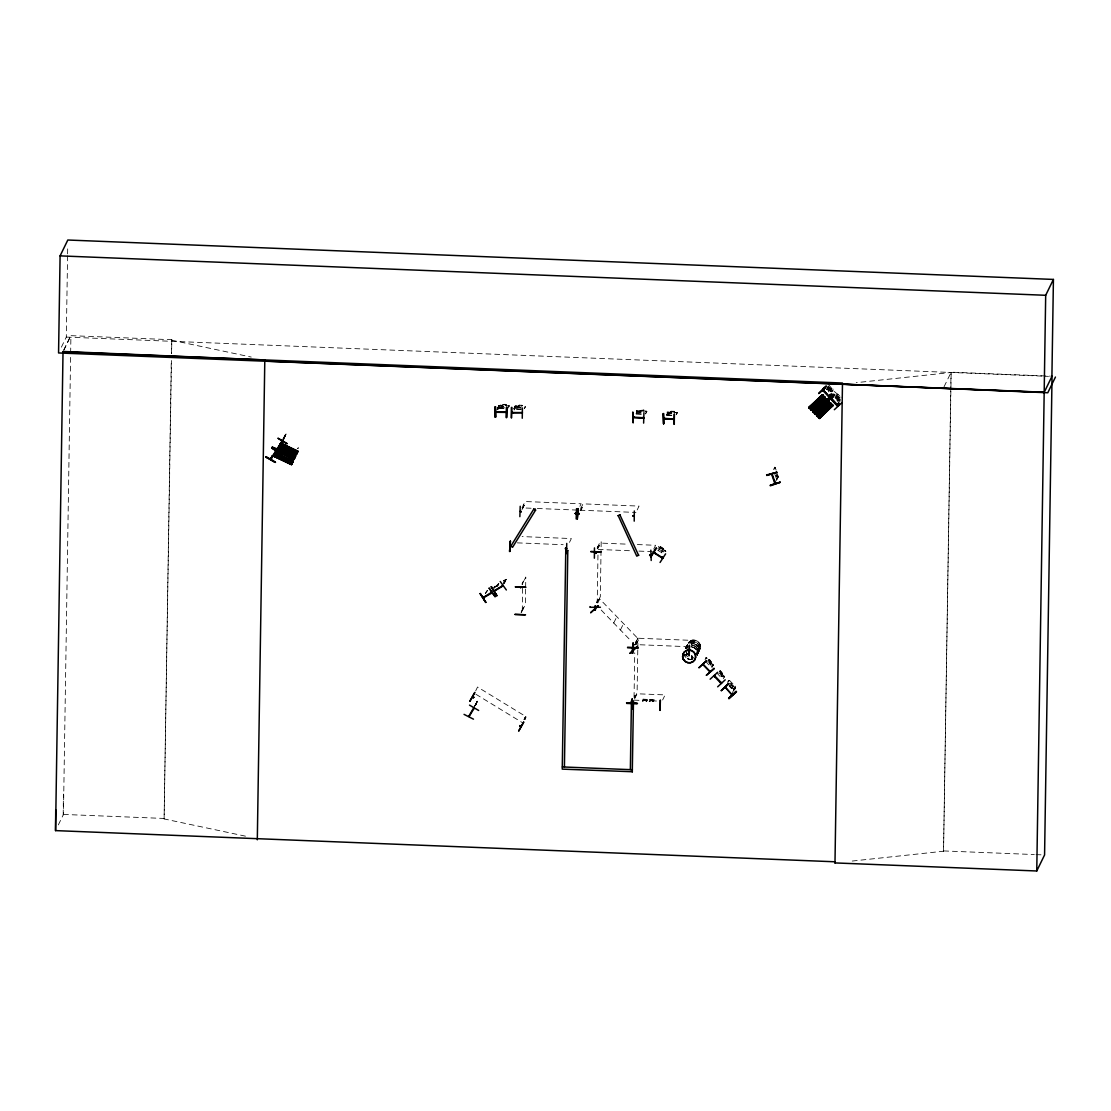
<?xml version="1.0" encoding="UTF-8"?>
<svg xmlns="http://www.w3.org/2000/svg" width="1111" height="1111" viewBox="0 0 1111 1111"><rect width="100%" height="100%" fill="white"/><g stroke="black" fill="none" stroke-linecap="round" stroke-linejoin="round"><path stroke-width="0.75" stroke-dasharray="5 3.75" d="M63.216 814.891L63.396 794.059M61.383 347.174L66.299 337.091L67.577 255.613M67.604 253.877L67.715 246.948M58.341 824.904L63.438 814.432L70.618 354.756M70.646 353.02L70.923 335.675L171.816 339.716L171.594 353.59M245.462 836.166L164.109 818.932L171.275 360.339M171.372 353.409L171.816 339.716M164.109 818.932L171.483 360.519M497.922 407.612L498.825 408.404M498.728 408.431L506.824 408.751M500.339 405.196L498.839 405.876L500.297 405.168L509.282 405.932L508.171 406.251M504.713 407.876L500.075 407.057L503.019 404.515M505.977 405.404C508.546 403.126 497.242 405.209 506.352 404.737M515.976 406.57L515.032 406.168L515.976 406.57L514.74 409.098M518.726 405.904L519.212 405.154M522.281 610.814L522.656 586.802M525.309 406.945L524.35 408.654L525.475 406.57L524.517 406.14M525.614 589.024L525.364 604.467L521.253 612.897M525.642 587.316L525.795 577.026L522.42 584.4M597.968 555L597.218 603.023L600.315 596.676L601.176 541.807L597.801 548.709M636.297 413.931L644.394 414.25M636.52 410.903L637.353 411.417L636.409 411.028M634.048 697.43L634.742 652.837M640.103 410.764L643.936 410.126L640.491 409.987M637.783 649.935L637.103 692.806L634.631 697.875M637.811 648.213L637.964 637.922L634.589 644.838M645.838 413.417L646.866 411.32L645.838 411.126L646.866 411.431M645.894 411.112L636.52 411.014L637.908 410.82M642.394 701.027L644.449 699.888L642.394 701.027L646.769 701.208L645.324 699.93L646.769 701.208M644.449 700.458L643.019 699.208L647.338 699.375L645.31 700.499M643.241 701.069L644.852 700.041L645.963 701.166M647.324 699.944L644.922 700.347L643.824 699.236M644.838 700.61L644.922 699.777M649.213 701.305L651.268 700.166L649.213 701.305L653.587 701.472L652.129 700.208L653.587 701.472M651.268 700.735L649.838 699.472L654.157 699.652L652.129 700.777M650.06 701.333L651.671 700.319L652.782 701.444M654.143 700.222L651.74 700.624L650.643 699.499M666.794 415.153L674.891 415.472M667.017 412.125L677.349 412.542L676.335 414.625M670.6 411.987L670.975 411.209L674.419 411.334L670.975 411.209M676.391 412.334L677.182 413.014L676.238 412.973M852.22 861.053L943.545 851.22L951.016 372.477L856.248 382.67M943.545 851.22L951.169 372.171L1050.339 376.143M524.184 505.436L523.239 505.033L524.184 505.436L521.948 510.018M582.108 507.755L581.164 507.352L582.108 507.755L580.609 510.81M598.926 545.64C599.759 547.237 598.44 544.293 597.44 548.695M598.093 599.593C598.926 601.176 597.593 598.232 596.607 602.648M636.089 641.783L635.7 642.7L635.728 641.769L637.117 642.116L636.186 641.714M523.545 581.331L522.045 584.386M523.142 607.842L520.892 612.883M691.653 646.005L691.542 646.894M692.125 656.24L691.542 657.073L691.597 655.782M694.542 641.505L694.139 640.797M691.653 645.102A6.583 6.374 26 0 1 697.152 654.934L697.375 653.268M697.208 655.087L697.18 651.601M697.972 653.504L697.402 648.421M689.931 642.311L693.333 641.602L696.625 642.575L699.041 645.074L699.638 650.088L699.805 648.282M697.152 652.199A6.583 6.374 26 0 0 698.666 642.186A6.583 6.374 26 0 0 688.362 643.102A6.583 6.374 26 0 1 698.597 642.339A6.583 6.374 26 0 1 697.083 652.351C706.957 647.407 693.931 633.812 688.209 643.047M685.89 647.935L686.584 646.38M693.542 641.033L693.819 641.88M697.277 655.059L698.777 651.851L698.75 648.366M700.374 648.505L697.847 652.976A6.68 6.472 26 0 0 697.93 643.769A6.68 6.472 26 0 0 688.542 643.394L690.056 642.325M297.817 448.733L298.317 447.691L297.692 448.677M63.73 350.034L70.701 335.744M63.744 350.396L70.923 335.675M283.958 437.345L285.208 434.804M284.124 437.581L284.833 436.123L284.235 436.915M284.152 438.234L286.096 433.984L283.388 438.095M284.249 438.29L284.694 436.554M496.978 409.334L498.95 405.404M496.978 409.681L499.061 405.418M497.922 409.723L499.783 405.557M501.797 407.126L502.505 405.668M502.63 405.404L503.019 404.626M503.519 404.779L505.588 404.862M505.852 405.529L506.227 404.64M508.158 408.015L509.296 405.821M513.796 408.709L515.143 406.043L522.045 406.182M513.796 409.07L515.143 406.154L516.532 405.848M514.129 410.015L515.976 406.209M518.698 406.307L517.99 407.765L521.212 407.904M519.212 405.279L516.268 407.695L520.906 408.529M521.962 509.657L524.198 505.074M485.41 593.455L486.535 591.316M485.576 593.496L486.91 590.996M494.187 588.316L495.214 586.233L494.298 586.469M494.006 587.636L498.825 584.08M496.381 585.553L498.117 584.497M496.673 586.566L497.686 584.483M497.436 586.566L498.159 585.108M498.339 584.941L498.658 584.067M504.116 581.789L504.825 580.331L503.491 580.942M502.658 584.983L505.144 579.914L504.102 582.747M504.088 583.233L505.936 579.428L505.338 580.22M504.283 583.539L506.31 579.289L504.019 582.817L505.352 581.484M522.059 583.914L523.559 580.859M475.689 690.834L477.549 687.029L525.642 716.414L523.906 719.622M476.494 702.249L477.272 701.638L475.452 704.721M475.091 705.721L476.966 701.458M475.425 705.443L477.452 701.194L475.591 705.068M521.267 612.439L523.503 607.856M579.9 506.31L581.136 503.769L525.114 501.533L522.017 507.88L535.599 508.421M580.553 508.921L583.039 503.852L639.061 506.088L637.2 509.893M580.622 510.449L582.108 507.394M569.485 542.362L571.346 538.557L522.114 536.585M636.117 413.598L637.367 411.07M636.117 413.959L637.353 411.417M639.367 412.625L640.075 411.167M641.103 410.278L643.172 410.362M643.422 411.042L643.936 410.126M645.463 413.972L646.741 411.32M597.093 548.126L599.565 543.057L628.423 544.209M666.614 414.82L667.85 412.278M666.614 415.181L667.85 412.639M669.864 413.847L670.572 412.389M671.086 411.237L668.142 413.778L672.766 414.597M671.586 411.501L673.655 411.584M673.919 412.139L674.294 411.362M674.419 411.334L673.919 412.25L675.516 412.584M676.224 414.736L677.238 412.542M596.968 602.662L598.454 599.607M597.899 602.801L599.746 598.996L638.756 639.394L636.284 644.463M613.73 623.021L616.827 616.688M653.726 549.098L655.587 545.293L636.909 544.543M658.531 550.737L660.462 546.668L663.42 548.473L663.045 549.251M660.17 547.529L660.545 546.751M620.438 629.965L623.535 623.632M660.92 547.279L662.698 548.362M663.309 548.445L661.337 552.459L663.475 553.764L656.545 549.501M634.687 645.13L638.061 638.228L694.069 640.464L691.597 645.533M635.645 644.824L637.131 641.769M634.617 698.847L637.089 693.778L665.1 694.903L662.628 699.972M685.862 648.241L686.64 646.602M773.812 469.411L774.909 467.175L773.881 469.273M777.519 475.175L776.811 476.633L775.95 475.647M776.464 479.035L778.047 476.397L776.506 481.091M774.964 482.73L778.047 476.397M776.77 479.924L778.186 476.758M697.166 651.574A6.583 6.374 26 0 1 697.111 654.893L697.194 654.837A6.583 6.374 26 0 0 691.695 645.005M697.166 654.934L697.875 653.476M698.014 653.171L698.722 651.726L697.68 653.004A6.597 6.388 26 0 0 689.931 642.602M698.875 651.435L699.597 649.977M828.903 390.35L827.598 388.586M829.736 388.586L828.181 387.35M829.223 391.072L826.903 388.517L829.223 391.072C830.25 389.281 831.459 392.6 829.459 388.419L831.486 389.169L829.028 387.725M830.278 388.933L827.82 386.503L830.278 388.933L830.875 391.169M705.082 659.726L706.096 657.643M837.93 397.141L836.375 395.891M711.248 661.406L711.151 665.225L709.637 664.614M839.097 401.793L840.333 399.252M711.401 667.142L712.637 664.6L713.29 665.281L712.637 664.6M713.137 664.933L712.123 667.183L713.054 665.017C711.304 664.017 710.276 657.587 708.54 659.948L713.22 665.017M720.178 670.655L719.72 671.516C728.705 680.862 718.748 669.85 723.025 675.335L722.317 676.793L720.817 676.182M722.053 673.891L722.414 672.974L720.109 670.558L719.734 671.336M723.289 678.752L724.4 676.585L723.719 675.502M727.469 682.473L728.483 680.39L729.58 680.39M729.191 686.015L731.593 688.501L731.899 687.612L733.232 688.598L733.94 687.14L730.802 682.959M732.024 687.362L732.732 685.904L730.496 683.584M731.593 688.501C732.232 685.362 738.301 694.93 729.663 685.293M733.385 690.417C733.107 686.667 736.774 688.806 734.621 687.876M732.413 692.708L734.885 687.64M733.496 689.278L734.579 689.862L735.093 686.098M734.496 689.931L735.607 687.765M944.044 386.767L951.169 372.171M474.578 705.943L476.369 703.096M474.216 706.971L477.452 701.194M283.333 438.928L284.971 436.137L284.777 436.887M525.739 716.72L524.364 718.998L525.739 716.72L525.795 717.72M526.225 717.026L524.545 718.761L525.211 719.109M284.458 437.331L285.166 436.137M476.647 702.805L475.897 703.818M660.462 546.668L663.42 548.473M662.864 549.306L664.225 550.473L663.517 551.931L657.795 548.445M662.725 549.598L659.99 547.89M664.989 550.598L658.045 546.362L660.059 547.598M477.105 701.971L477.577 701.263M524.281 719.497L525.142 717.928M524.767 719.525L525.642 718.248M664.864 551.375L665.864 551.57M282.666 439.47L286.096 433.984M283.486 438.678L285.263 436.206M524.267 719.22L525.239 718.9M686.584 646.366L687.834 645.033A6.597 6.388 26 0 0 686.098 647.838M685.779 648.032L686.904 646.644M691.903 656.962L692.056 656.073M828.32 384.253L833.25 390.336M834.25 391.419L841.083 397.335M837.861 401.377L836.722 398.807L840.43 400.974M705.874 658.115L706.79 658.559M707.013 658.156L705.943 657.629L707.027 658.212M709.374 662.198L708.554 659.767M729.441 680.376L735.163 686.14L735.44 687.765M829.903 389.711L831.514 391.433M838.097 398.266L835.666 396.127L837.944 398.391L838.486 397.488L836.027 395.044M838.013 398.21L839.722 399.974L837.93 398.28L839.069 399.724M487.618 590.483L486.493 591.455L487.687 590.566M498.783 583.636L497.659 584.622L498.853 583.733M689.32 641.755L690.709 640.769M686.098 648.282L687.612 647.31A6.583 6.374 26 0 0 686.265 648.269M494.617 587.427L495.45 586.955M493.645 587.663L498.284 584.844M505.936 579.428L503.436 580.845L506.38 579.386M494.173 587.052L494.77 586.275M641.269 411.889L638.797 410.959L640.547 411.945L637.797 412.75L641.158 412.139M775.325 468.064L776.145 470.12M777.894 475.577L778.117 476.897L777.144 473.383M778.353 477.286L777.7 476.494M776.478 478.73L774.811 474.216M777.089 478.98L776.353 478.66M503.589 406.64L500.242 407.279L502.977 406.445L501.228 405.459L503.811 406.293M671.655 413.361L668.308 414L671.044 413.167L669.294 412.181L671.877 413.014M645.324 699.93L647.338 699.375M652.129 700.208L654.157 699.652M667.128 412.25L668.405 412.028M698.166 651.768L696.361 647.019L691.625 644.991M640.2 410.903L638.353 411.098L637.645 412.556L642.283 413.375M699.041 650.143C699.083 646.005 694.833 642.477 690.778 643.505A6.597 6.388 26 0 1 696.972 654.476M692.306 659.517L688.903 659.42L685.931 657.601M674.113 412.362L675.085 412.445M66.299 337.091L1048.492 376.365M508.171 405.904L509.13 405.932M645.755 411.403L646.699 411.792L645.741 411.75M676.238 412.625L677.182 412.653M503.589 408.487L498.047 407.501M521.365 409.195L515.018 408.945C511.893 407.737 521.864 410.459 523.017 409.404M636.395 413.792L641.158 413.986M666.892 415.014L671.641 415.208M537.307 508.491L578.039 510.116M579.942 510.199L635.964 512.435M517.323 542.862L563.152 544.696M598.176 549.459L632.117 550.82M638.908 551.098L652.49 551.639M640.047 644.769L690.986 646.81M643.019 699.777L643.811 699.805M649.824 700.041L650.629 700.083M633.992 700.124L658.712 701.11M63.438 814.432L164.331 818.46M943.683 850.929L1034.313 854.553M1036.021 854.623L1041.16 854.831M691.25 643.922L692.195 644.311L691.25 644.269M828.375 389.544L831.32 391.905M709.179 662.003L711.651 663.336L709.721 662.67L710.873 665.225L709.124 662.309L707.499 661.725M693.333 641.602L695.028 641.894M692.445 643.325L694.181 643.644M688.903 659.392L690.611 659.67A6.597 6.388 26 0 1 684.959 656.268L684.334 654.643M171.58 340.174L251.239 357.062M837.222 396.266L839.68 397.669L837.652 396.974L838.763 399.418L838 398.655M718.664 673.294L720.289 673.891L722.053 676.793L720.886 674.238L722.844 674.96L720.511 673.572L719.4 671.336M729.802 684.793L731.344 685.348L733.066 688.167L731.941 685.709L733.982 686.431L731.552 685.043L730.427 682.723M826.32 389.308L827.931 389.905L828.82 391.947M836.347 398.141L837.875 398.71L837.43 399.613L835.028 397.141M828.528 390.267L830.459 391.003L828.889 388.114M658.504 546.987L660.115 547.626M836.861 400.543L838.361 401.182L839.86 398.182L838.958 396.308M691.667 655.532L692.403 656.518M649.838 699.472L651.268 700.166M643.019 699.208L644.449 699.888M520.004 406.945L517.42 406.112L519.17 407.084L516.421 407.89L519.781 407.279L521.226 408.084M476.55 703.36L475.647 705.041M659.267 549.348L662.031 551.028M475.911 694.264L522.545 722.747M829.625 390.114L830.945 391.086L831.653 389.628L830.764 387.767M837.819 398.655L839.152 399.641M694.958 645.991L696.333 647.088M837.611 393.947L839.819 396.224M828.223 386.072L830.459 388.392L828.973 391.378L826.765 389.031M836.416 394.613L838.652 396.933L837.166 399.918L834.958 397.585M827.514 387.531L829.75 389.85M837.736 398.724L839.527 400.46M835.791 397.141L837.097 398.891L835.666 397.405M708.415 660.212L710.651 662.531L709.943 663.989L707.707 661.67M719.595 671.78L721.831 674.099L721.122 675.557L718.886 673.238M705.443 661.281L711.082 667.114M716.692 672.877L722.261 678.682M601.218 610.064L630.979 640.88M827.473 387.572L829.681 389.919M665.003 550.487L665.808 551.431L664.947 550.584M696.611 650.06L694.181 647.588L690.903 646.588A6.583 6.374 26 0 1 696.541 650.004M686.473 652.962L687.556 654.365L686.542 652.976A6.583 6.374 26 0 0 687.57 654.379M685.709 654.532L686.751 655.934L685.681 654.601M684.89 656.198L685.987 657.601M774.798 467.203L775.436 468.106M774.825 467.328L775.325 468.148M839.666 399.96L840.249 401.127M699.041 645.074L699.68 646.685M832.806 388.753L833.167 390.405M776.297 475.48L776.686 476.619L776.395 473.578M687.459 648.005L687.515 644.602L686.487 647.88A6.68 6.472 26 0 1 687.459 644.699M692.361 643.63A6.583 6.374 26 0 1 696.819 654.754L698.069 653.407L697 654.726A6.68 6.472 26 0 0 692.417 643.436M685.973 648.13A6.583 6.374 26 0 1 687.709 645.324M687.542 654.351A6.68 6.472 26 0 1 686.501 652.962M687.681 645.144A6.68 6.472 26 0 0 685.918 648.005A6.583 6.374 26 0 1 686.987 646.796M691.445 657.906A6.583 6.374 26 0 0 693.139 657.754A6.583 6.374 26 0 1 691.486 657.809M688.195 656.92A6.583 6.374 26 0 1 685.834 654.476A6.583 6.374 26 0 0 686.904 655.754M685.987 647.977A6.583 6.374 26 0 1 687.042 646.699M687.556 648.088A6.583 6.374 26 0 1 687.612 644.769M687.695 654.101A6.597 6.388 26 0 1 686.681 652.726M688.709 643.283A6.583 6.374 26 0 1 698.5 644.311A6.583 6.374 26 0 1 696.444 653.671M686.723 647.741A6.583 6.374 26 0 1 687.64 644.574M686.112 648.56A6.597 6.388 26 0 1 687.487 647.588M690.778 646.866A6.597 6.388 26 0 1 696.403 650.296M697.041 651.865A6.597 6.388 26 0 1 696.986 655.198M692.417 659.24A6.583 6.374 26 0 1 684.487 654.393M519.101 405.126L522.559 405.376L519.101 405.126M597.69 546.543L598.635 546.945L597.69 546.543M634.881 695.708L635.228 696.653L634.881 695.708M686.82 646.352L686.57 648.005A6.597 6.388 26 0 1 687.487 644.852L686.779 646.31M709.262 659.712L710.568 661.462L709.262 659.712M720.442 671.28L721.747 673.03L720.442 671.28M729.871 686.098L731.177 687.848L729.871 686.098M723.803 676.168L724.205 677.099L723.803 676.168M728.385 680.904L728.774 681.835L728.385 680.904M832.403 390.461L832.792 391.391L832.403 390.461M636.228 642.561L636.617 643.477L636.228 642.561M498.061 584.164L497.464 584.941L498.061 584.164M775.047 467.648L775.02 468.648L775.047 467.648M693.195 657.893L691.459 658.045L693.153 657.962"/><path stroke-width="1.5" d="M55.55 830.611L63.021 351.868L842.485 383.031L834.986 862.914L835 861.789L55.55 830.611L55.731 809.794M1051.909 376.504L1053.422 279.43L67.813 240.018L60.091 255.877L58.564 352.951L1044.173 392.364L1052.048 376.212L1044.576 854.956L1036.757 870.982L834.847 862.914M257.308 839.805L264.807 359.936L63.035 351.465M494.978 417.167L495.187 406.862L495.589 417.056M495.492 417.153L495.131 406.876M495.562 417.18L495.659 406.862M496.881 412.098L496.7 411.556M505.116 412.209L505.311 411.903M506.797 407.32L506.644 417.625L506.38 407.306M506.213 417.597L506.797 407.334M511.227 417.792L511.379 407.501M511.615 417.805L511.893 407.418M512.851 412.945L512.851 412.514M522.253 418.25L522.42 407.959M632.381 771.728L562.249 769.131L565.763 550.362M567.804 550.445L564.416 767.007M632.756 412.362L633.187 422.555M633.145 412.375L633.173 422.555M633.076 422.652L632.701 412.375M634.464 417.25L634.27 417.069M631.437 701.055L630.368 769.645M632.284 771.937L633.478 701.138M643.824 417.917L643.616 417.43M643.63 423.11L643.922 412.695M663.253 413.584L663.614 423.902L663.725 413.584M663.614 423.902L663.198 413.598M674.127 424.333L674.349 413.903L674.28 424.319M1036.757 870.982L1045.687 295.29L1053.422 279.43M632.215 698.875L631.965 709.29L632.131 698.972M632.645 703.666L632.715 704.193M660.073 710.415L660.337 699.999L660.17 710.304M509.546 551.445L510.421 541.057L509.602 551.431M510.074 551.431L510.268 541.154M511.421 545.973L510.38 546.556L511.407 546.32M519.865 516.657L520.212 506.269M520.976 511.824L520.379 511.046M566.596 548.167L566.263 548.848L566.388 548.056M566.749 543.432L566.485 553.597M575.331 513.338L576.276 513.976M576.067 513.504L576.276 513.615M576.165 518.948L576.54 508.644M577.262 518.976L578.137 508.588L577.317 518.962M578.067 513.449L579.012 514.185L579.025 513.393M590.774 551.639L601.329 551.931L590.788 551.528M594.371 558.208L594.468 547.904M595.871 552.57L595.427 553.389L595.552 552.598M595.815 553.014L595.954 551.639M595.579 605.828L595.093 606.634M596.176 552.931L595.843 551.875M595.565 606.537L595.454 605.676M600.426 607.259L589.899 607.3L589.969 606.606M627.562 647.769L638.075 648.144M626.701 702.86L626.687 703.43C659.045 704.402 605.051 701.777 637.256 703.291M633.256 515.837C634.589 516.934 632.395 515.935 634.089 515.587M634.312 510.977L634.214 521.142M632.284 653.351L633.159 642.963L632.34 653.337M632.576 648.032L632.603 649.143L633.395 648.671M632.812 653.337L633.006 643.061M632.381 701.958L632.131 703.11L632.242 701.805M651.199 560.486L650.838 550.167M689.07 650.699L688.112 650.685L688.389 649.921M515.393 586.941L525.961 587.233L515.448 586.775M514.962 614.48L525.531 614.8L515.032 614.341M520.448 587.677L520.573 586.927M662.864 557.972L654.087 552.486M468.842 716.039L469.3 716.303M474.355 707.651L473.661 708.86L474.036 707.471M275.931 450.774L270.445 459.343L271.417 458.774M275.431 451.649L275.889 450.663M276.82 449.358L282.222 440.914M281.639 441.636L282.625 441.081L277.07 449.649M709.943 671.877L702.707 664.378M713.984 675.71L714.609 676.71L714.192 675.696M732.566 694.278L732.121 694.972L725.275 687.154M595.44 609.842L595.052 608.967M633.298 648.241L633.242 648.935M822.501 390.294L823.695 390.572L822.89 389.725M824.084 387.503L822.626 389.961M823.82 387.739L822.584 390.28L829.709 397.738L829.084 396.738M837.361 405.515C840.18 409.251 827.487 395.697 831.625 399.363M831.209 398.349L831.403 399.266M838.277 405.807C821.376 386.406 838.194 408.348 837.777 405.126M490.881 593.093L491.881 592.33M491.076 593.482L492.076 592.635M595.427 606.925L595.427 605.87L595.038 606.523M830.042 397.571L823.084 389.85M468.773 716.303L473.828 707.596M474.23 708.124L469.078 716.609M282.458 441.498L283.652 438.803M274.473 456.177L291.651 464.467L293.221 461.218L275.986 452.996L274.445 456.218L291.637 464.495L274.32 456.454M274.709 455.621L291.915 463.898M292.998 461.662L275.597 453.802L292.929 461.829M277.042 450.76L278.43 447.9L295.679 456.093L294.096 459.343L276.972 450.913M277.167 450.483L294.387 458.746L277.236 450.372M278.069 448.65L295.345 456.774M278.403 447.969L295.568 456.302M279.222 446.219L296.401 454.538M279.5 445.622L296.72 453.871L279.569 445.497M280.416 443.747L297.623 452.024M297.998 451.233L296.429 454.468L279.236 446.233L280.791 442.97M276.903 451.094L294.179 459.162M274.292 456.51L291.513 464.731M274.778 455.496L291.901 463.926M275.486 454.038L292.721 462.273M275.611 453.774L292.985 461.704M275.903 453.177L293.193 461.273M276.75 451.385L293.971 459.607M277.944 448.913L295.179 457.135M279.069 446.511L296.304 454.732M280.278 444.039L297.484 452.302M280.694 443.178L297.97 451.302L280.736 443.095M294.082 459.371L277.056 450.719M276.222 457.01L277.694 453.927M278.667 451.885L280.125 448.858M281 447.011L282.458 443.983M277.389 457.565L278.861 454.482M283.638 444.497L282.166 447.566M279.125 458.399L280.611 455.329M281.583 453.274L283.027 450.261M280.68 459.149L282.125 456.121M286.944 446.066L285.471 449.15M282.43 459.982L283.902 456.899M289.902 463.634L291.374 460.551M292.36 458.51L293.832 455.427M294.679 453.635L296.165 450.552M292.485 462.329L292.179 463.343M265.848 457.163C275.209 460.648 281.722 467.259 266.182 456.621M272.389 446.844C290.943 460.912 276.167 445.039 271.667 448.066L280.611 453.691L281.333 452.455M286.846 443.872L277.917 438.206L287.096 443.497M270.473 459.399L272.389 455.51M272.264 455.996L271.14 458.301M277.097 448.872L277.167 449.761M282.069 440.942L281.569 441.775M281.291 449.413L279.833 452.441M280.611 453.691L271.737 447.927M283.916 448.4L285.36 445.386M283.138 454.024L284.583 450.997M288.666 446.955L287.221 449.983M284.888 454.857L286.332 451.83M495.978 411.528L495.7 412.292L506.255 412.403M506.033 411.931L495.742 411.862M512.171 412.181L512.046 412.986L512.157 412.237M511.838 412.514L522.226 412.584M522.448 412.695L511.935 412.875M480.146 593.621L485.84 602.44L480.258 593.482M520.365 511.615L521.198 511.546M520.99 511.31L520.976 511.879M483.16 597.44L491.645 592.344M483.327 597.899L484.174 597.426L483.077 597.718M483.438 597.885L491.965 592.857M489.159 588.15L495.187 596.829L489.132 588.233M510.574 545.82L510.463 546.279M535.655 509.991L512.546 547.306L510.893 546.043M496.534 595.871L491.423 586.65M510.282 546.098L511.31 545.848M510.796 546.237L533.905 508.921M494.326 590.608L503.047 585.483M494.395 591.108L503.241 585.789M500.214 581.456L506.352 589.983M502.186 585.872L502.478 586.316M520.809 587.747L520.934 587.275M469.856 701.194L474.855 692.389L469.856 701.347M464.051 714.373L473.48 719.164M472.786 696.639L473.675 697.486L472.73 696.833M472.619 697.375L473.036 696.666M469.522 705.124L478.647 710.457M473.647 697.041L473.23 697.764L473.689 697.194M575.442 513.24L575.442 513.81M578.289 513.351L578.275 513.879M566.596 548.528L565.305 548.709L565.652 548.015M633.326 417.139L643.602 417.778M633.548 417.028L633.534 417.555M642.88 417.403L642.866 417.93M594.704 553.014L594.829 552.556M663.92 418.361L674.099 419M664.031 418.25L664.031 418.778M664.864 418.625L664.767 418.278M638.714 555.153L636.756 556.139L618.174 515.546M618.077 515.74L620.035 514.754M520.934 725.927C520.156 728.094 519.976 724.205 519.781 726.136M523.642 722.053L518.629 731.149L523.712 722.233M673.377 418.625L673.363 419.139M663.836 418.986L674.085 419.361L674.099 418.653M633.159 516.282L633.367 515.56M590.774 612.703L598.426 605.648L590.719 612.619M594.552 609.134L594.816 608.884M595.163 609.856L595.552 609.508M649.893 554.75L649.616 555.514L650.838 555.264M649.782 555.042L650.629 554.792M651.102 556.75L656.462 548.154M654.226 552.209L653.823 552.917L653.99 552.181M654.476 553.264L654.851 552.598M662.073 557.18L661.795 557.861L662.212 557.153M660.045 562.458L665.614 553.847M662.975 557.75L662.42 558.25L662.836 557.541M562.374 766.937L632.409 769.729M630.048 653.185L637.603 646.199L630.048 653.337M632.562 648.921L633.978 649.435M633.312 647.727L632.978 648.407L634.145 647.88M633.52 649.546L633.895 649.199M631.867 701.777L631.77 703.096L632.159 702.069M632.284 703.638L632.27 704.152M766.784 475.466L776.77 472.231M772.034 473.661L775.409 483.493M780.158 482.118L770.145 485.313L780.158 482.368M689.223 655.504L689.389 645.213L689.251 655.615M826.028 386.184L818.849 393.544L826.07 386.211M817.613 399.488L820.099 401.932M818.821 398.335L821.321 400.779M830.028 397.432L823.126 389.808M820.196 397.044L822.682 399.488M824.487 388.433L823.293 390.794M824.751 388.183L823.32 391.044L823.584 390.378M823.112 395.613L822.279 394.766L824.945 397.391L811.072 409.848L811.613 410.39L824.945 397.391L824.237 396.766L810.766 409.528L811.572 410.362L825.098 397.641L822.501 394.836L809.1 407.834L809.641 408.376L822.973 395.363L822.265 394.738L808.794 407.515L809.627 408.362L822.973 395.419L808.78 407.487M821.723 403.654L824.209 406.098M822.932 402.501L825.417 404.946M824.306 401.21L826.792 403.654M815.405 414.042L813.335 411.931L826.612 399.002L829.209 401.807L815.668 414.5L812.891 411.653L826.376 398.905L829.195 401.807M830.278 394.516L829.292 396.71M830.084 397.21L828.973 396.974L830.542 394.266M830.945 395.197L829.639 397.794L831.82 393.683M825.626 407.612L828.112 410.056M706.61 660.587L698.972 667.628M826.834 406.459L829.32 408.904M832.292 396.044L830.695 398.835M828.195 405.168L830.695 407.612M832.681 396.974L831.375 399.571L833.569 395.46M702.777 664.461L703.513 665.225L703.305 663.989M702.777 664.614L703.082 663.906M817.64 416.486L831.139 403.751L817.14 415.986L830.514 402.96L832.972 405.459L819.557 418.458L818.765 417.639L832.472 405.029L818.793 417.68M834.319 409.709L841.971 402.64M837.625 405.39L838.486 403.057M837.236 405.751L838.749 402.821M714.317 668.739L706.443 675.182M839.138 403.751L837.833 406.348L839.402 403.501M714.248 675.474L713.873 676.043M714.484 675.557L721.567 683.043M714.692 676.793L714.984 676.085M717.664 686.82L725.205 679.835M720.456 682.515L721.108 683.168M720.983 682.293L720.372 682.682L721.345 683.084M721.497 682.821L721.192 683.515L713.956 676.03M721.358 690.625L728.802 683.709M725.066 687.181L732.066 694.861L732.524 694.319M725.33 686.931L725.691 688.167L725.552 687.029M725.761 688.251L726.066 687.542M728.844 683.807L721.22 690.653L728.483 683.404M729.024 698.75L736.551 691.736L728.733 698.264M1055.45 377.046L1047.784 392.766L842.457 384.156M643.672 418.194L633.339 417.764M595.44 552.875L594.718 552.792M633.145 515.796L633.978 515.823M689.001 650.185L688.167 650.171M265.862 457.135L275.097 462.315M280.986 453.052L272.056 447.386L280.916 453.205M472.883 696.944L473.383 697.722M519.754 726.038L520.851 726.302M650.602 556.597L656.059 547.931M276.667 449.441L277.319 448.58M270.834 459.51L276.333 451.024M578.067 513.685L579.123 513.74M491.284 586.802L496.895 595.663M485.771 602.468L480.188 593.538M496.936 595.621L491.243 586.844M822.501 394.836L808.836 407.556L811.474 410.126M822.973 395.363L809.266 407.973M810.933 409.653L824.293 396.835L825.084 397.641M824.973 397.335L811.461 410.14M826.612 399.002L813.071 411.806L813.71 412.514L827.237 399.793L826.723 399.28M828.57 401.071L814.891 413.723L828.57 401.071L815.53 414.306L814.863 413.695L815.682 414.528M815.182 414.014L828.556 401.099M815.349 414.181L828.82 401.418M819.626 418.514L816.793 415.639L830.5 403.001L832.944 405.515L819.418 418.264M830.514 402.96L816.793 415.611M830.959 403.515L817.265 416.097M832.472 405.029L818.946 417.778L819.446 418.291M699.069 667.739L706.624 660.601M706.374 675.321L713.998 668.225M710.137 679.196L717.72 672.252M728.622 698.347L736.246 691.264L728.705 698.402M826.501 386.475L818.904 393.391M826.515 401.557L834.278 394.752L826.681 401.682M575.151 513.518L576.178 513.615M766.59 474.925L776.714 472.314M766.757 475.369L776.797 472.286M770.34 485.826L780.144 482.313M510.463 546.112L511.31 546.195M565.541 548.306L566.263 548.279M650.504 555.542L649.671 555.083L650.727 555.139M594.829 609.189L595.177 610.12M60.091 255.877L1045.687 295.29M264.779 361.061L1044.243 392.225M565.666 550.57L567.707 550.653M631.34 701.249L633.381 701.333M594.621 553.292L595.538 553.292M627.576 647.227L638.089 647.713M662.448 558.208L653.782 552.764M774.923 483.729L771.603 474.216M297.415 452.413L296.97 453.344M279.389 445.858L296.568 454.177M295.095 457.274L294.637 458.218M819.46 418.264L832.583 405.251M533.808 509.116L535.558 510.185M472.772 696.93L473.564 697.375M827.195 399.766L826.376 398.932M833.069 405.737L832.25 404.904M813.238 412.028L827.07 399.529L812.891 411.681M834.542 395.03L826.959 401.96L826.223 401.071M827.098 401.946L834.708 395.03C831.264 391.128 817.71 412.153 833.819 394.322M810.586 406.473L812.669 408.584M814.696 410.639L816.779 412.75M818.599 414.597L820.682 416.708M810.377 406.334L812.835 408.834M814.474 410.501L816.946 413M818.376 414.459L820.848 416.958M809.225 407.765L811.308 409.876M817.224 415.889L819.307 418M703.041 664.211L710.207 671.627M632.867 649.296L633.784 649.435M619.938 514.948L638.617 555.347M281.527 457.871C282.736 460.732 283.652 455.677 281.527 457.871M283.985 452.746C285.18 455.607 286.11 450.552 283.985 452.746M286.319 447.872C287.527 450.719 288.429 445.705 286.319 447.872M817.432 401.113C818.363 404.057 819.765 399.127 817.432 401.113M821.543 405.279C822.473 408.223 823.876 403.293 821.543 405.279M825.445 409.237C826.376 412.181 827.778 407.251 825.445 409.237M816.266 400.724L818.71 403.293L816.266 400.724M821.14 396.127L823.57 398.682L821.14 396.127M820.376 404.89L822.82 407.459L820.376 404.89M825.237 400.293L827.681 402.849L825.237 400.293M824.279 408.848L826.723 411.417L824.279 408.848M829.139 404.251L831.583 406.807L829.139 404.251M710.276 671.28L709.873 671.933L710.318 671.252M683.404 659.462A6.583 6.374 26 0 0 694.722 659.92A6.583 6.374 26 0 0 689.209 650.088A6.583 6.374 26 0 0 683.404 659.462M683.446 659.365A6.583 6.374 26 0 0 694.778 659.823A6.583 6.374 26 0 0 689.264 649.991A6.583 6.374 26 0 0 683.446 659.365"/></g></svg>
